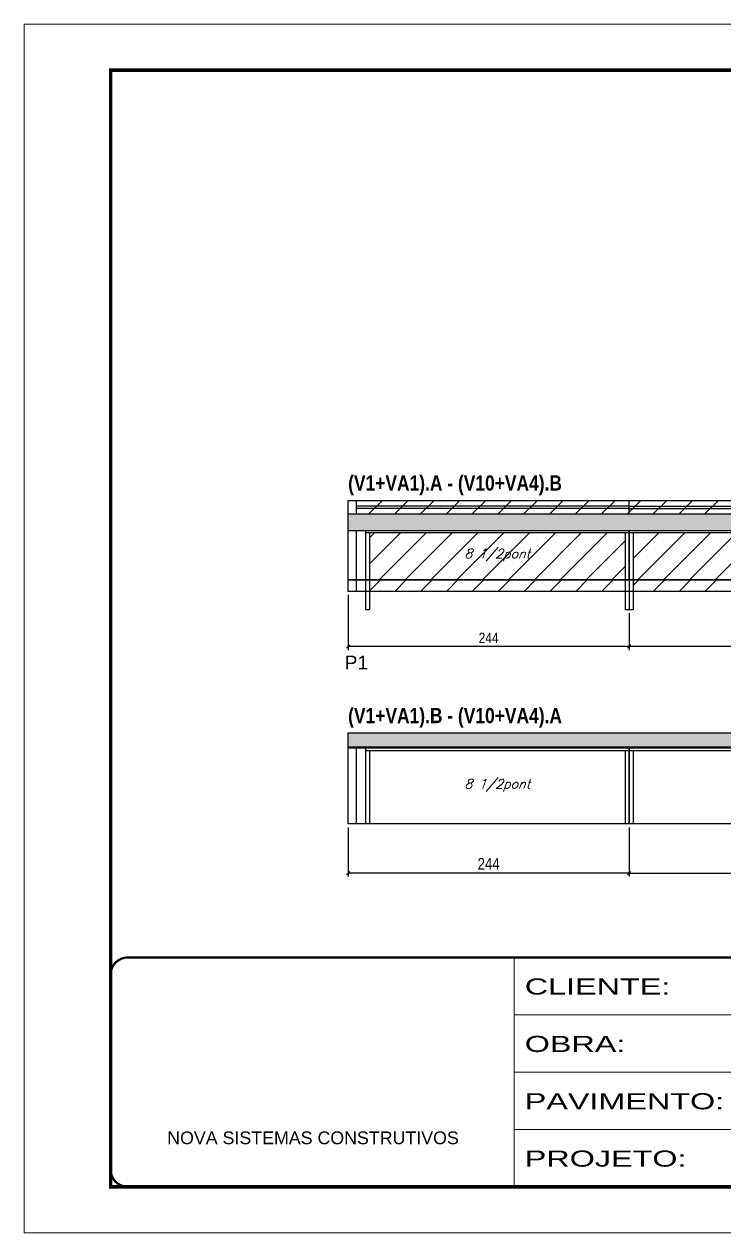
# Model space of a CAD drawing. Extents: x 3330 to 22105, y 1197 to 30204.
# Drawn here: x 14431 to 15039, y 19575 to 20625 of the extents above; entities that cross this region are included whole.
import ezdxf

# ---------------------------------------------------------------- set-up
doc = ezdxf.new("R2010")
doc.units = 0
doc.linetypes.add('CONTINUO', pattern=[0])
doc.linetypes.add('DASHED', pattern=[0.75, 0.5, -0.25])
for name, color, linetype in [('5', 5, 'Continuous'), ('COTA', 241, 'Continuous'), ('NOMENCLATURA', 7, 'Continuous'), ('Painéis', 200, 'Continuous'), ('SARR_2.2x7', 40, 'Continuous'), ('SARR_3.5x7', 81, 'Continuous'), ('SARR_EDITAR', 141, 'Continuous'), ('texto', 7, 'Continuous')]:
    doc.layers.add(name, color=color, linetype=linetype)
for name, color, linetype, lineweight in [('Folhas', 255, 'Continuous', 9), ('Hachura', 251, 'Continuous', 9), ('SARRAFO DE PRESSAO', 251, 'DASHED', 9)]:
    doc.layers.add(name, color=color, linetype=linetype, lineweight=lineweight)
doc.styles.add('ARIAL', font='arial.ttf')
doc.styles.add('COTA TECNICA', font='techl___.ttf', dxfattribs={"height": 10})
doc.styles.add('COTA TECNICA-50', font='techl___.ttf', dxfattribs={"height": 9})
doc.styles.add('Romans', font='romans.shx')
doc.styles.get("Standard").update_dxf_attribs({"font": 'arial.ttf'})
doc.styles.add('TECNICA', font='techb___.ttf', dxfattribs={"height": 10})
doc.styles.add('Tecnologia', font='')
doc.styles.get('Tecnologia').set_extended_font_data('Forgotten Futurist')
doc.dimstyles.new('COTA PAINEL-50', dxfattribs={"dimtxt": 9, "dimasz": 3, "dimexe": 3, "dimexo": 3, "dimgap": 3, "dimtad": 1, "dimdec": 1, "dimzin": 12, "dimdsep": 46, "dimtxsty": 'COTA TECNICA-50', "dimblk1": 'OBLIQUE', "dimblk2": 'OBLIQUE', "dimsah": 1, "dimcen": 0.9, "dimclrd": 4, "dimclre": 4, "dimclrt": 240, "dimadec": 1, "dimazin": 3, "dimtfac": 1, "dimtdec": 1, "dimtmove": 0, "dimatfit": 3, "dimfxl": 1, "dimtolj": 1, "dimtzin": 12, "dimarcsym": 0})
doc.dimstyles.new('PAINEL', dxfattribs={"dimtxt": 10, "dimasz": 3, "dimexe": 3, "dimexo": 3, "dimgap": 3, "dimtad": 1, "dimdec": 1, "dimzin": 12, "dimdsep": 46, "dimtxsty": 'COTA TECNICA', "dimblk1": 'OBLIQUE', "dimblk2": 'OBLIQUE', "dimsah": 1, "dimcen": 0.9, "dimclrd": 4, "dimclre": 4, "dimclrt": 240, "dimadec": 1, "dimazin": 3, "dimtfac": 1, "dimtdec": 1, "dimtmove": 0, "dimatfit": 3, "dimfxl": 1, "dimtolj": 1, "dimtzin": 12, "dimarcsym": 0})

# ---------------------------------------------------------------- blocks, each defined once
blk = doc.blocks.new('9999999999')
at = {"color": 30, "linetype": 'CONTINUO'}
for p, q in [((98564.6, 34230.2), (98564.6, 34429.4)), ((98564.6, 34379.6), (99584, 34379.6)), ((98564.6, 34329.8), (99488, 34329.8)), ((98564.6, 34280), (99488, 34280))]:
    blk.add_line(p, q, dxfattribs=at)
at = {"color": 30, "linetype": 'CONTINUO', "const_width": 2}
blk.add_lwpolyline([(99584, 34230.2), (99584, 34414.4, 0.414214), (99569, 34429.4), (98229, 34429.4, 0.414214), (98214, 34414.4), (98214, 34245.2, 0.414214), (98229, 34230.2), (99584, 34230.2)], format="xyb", dxfattribs=at)
at = {"layer": 'Folhas'}
blk.add_lwpolyline([(98139, 34190.2), (99624, 34190.2), (99624, 35240.2), (98139, 35240.2)], close=True, dxfattribs=at)
at = {"layer": 'Folhas', "color": 30, "const_width": 3}
blk.add_lwpolyline([(98214, 34230.2), (99584, 34230.2), (99584, 35200.2), (98214, 35200.2)], close=True, dxfattribs=at)
at = {"color": 7, "linetype": 'Continuous', "ltscale": 5, "style": 'ARIAL'}
blk.add_text('NOVA SISTEMAS CONSTRUTIVOS', height=11.059, dxfattribs=at).set_placement((98263.2, 34267.2))
at = {"layer": 'Folhas', "color": 7, "style": 'Tecnologia', "width": 1.5}
for s, p in [('CLIENTE:', (98573.7, 34397.2)), ('OBRA:', (98573.7, 34347.3)), ('PAVIMENTO:', (98573.7, 34297.5)), ('PROJETO:', (98573.7, 34247.7))]:
    blk.add_text(s, height=14, dxfattribs=at).set_placement(p)
blk = doc.blocks.new('_Oblique')
at = {"color": 0, "linetype": 'ByBlock', "lineweight": -2}
blk.add_line((-0.5, -0.5), (0.5, 0.5), dxfattribs=at)
blk = doc.blocks.new('*D2150')
at = {"layer": 'COTA', "color": 4, "linetype": 'ByBlock', "lineweight": -2, "transparency": 16777216}
for p, q in [((14712.4, 20128.8), (14712.4, 20080.8)), ((14956.4, 20112.8), (14956.4, 20080.8)), ((14956.4, 20083.8), (14712.4, 20083.8))]:
    blk.add_line(p, q, dxfattribs=at)
at = {"layer": 'Defpoints', "color": 0, "linetype": 'ByBlock', "transparency": 16777216}
for p in [(14712.4, 20131.8), (14956.4, 20115.8), (14712.4, 20083.8)]:
    blk.add_point(p, dxfattribs=at)
at = {"layer": 'COTA', "color": 4, "linetype": 'ByBlock', "lineweight": -2, "transparency": 16777216, "xscale": 3, "yscale": 3, "zscale": 3, "rotation": 180}
blk.add_blockref('_Oblique', (14712.4, 20083.8), dxfattribs=at)
at = {"layer": 'COTA', "color": 4, "linetype": 'ByBlock', "lineweight": -2, "transparency": 16777216, "xscale": 3, "yscale": 3, "zscale": 3}
blk.add_blockref('_Oblique', (14956.4, 20083.8), dxfattribs=at)
at = {"layer": 'COTA', "color": 240, "linetype": 'ByBlock', "transparency": 16777216, "insert": (14834.4, 20091.4), "char_height": 9, "attachment_point": 5, "style": 'COTA TECNICA-50'}
blk.add_mtext('\\A1;244', dxfattribs=at)
blk = doc.blocks.new('*D2151')
at = {"layer": 'COTA', "color": 4, "linetype": 'ByBlock', "lineweight": -2, "transparency": 16777216}
for p, q in [((15200.4, 20128.8), (15200.4, 20080.8)), ((14956.4, 20112.8), (14956.4, 20080.8)), ((15200.4, 20083.8), (14956.4, 20083.8))]:
    blk.add_line(p, q, dxfattribs=at)
at = {"layer": 'Defpoints', "color": 0, "linetype": 'ByBlock', "transparency": 16777216}
for p in [(15200.4, 20131.8), (14956.4, 20115.8), (14956.4, 20083.8)]:
    blk.add_point(p, dxfattribs=at)
at = {"layer": 'COTA', "color": 4, "linetype": 'ByBlock', "lineweight": -2, "transparency": 16777216, "xscale": 3, "yscale": 3, "zscale": 3, "rotation": 180}
blk.add_blockref('_Oblique', (14956.4, 20083.8), dxfattribs=at)
at = {"layer": 'COTA', "color": 4, "linetype": 'ByBlock', "lineweight": -2, "transparency": 16777216, "xscale": 3, "yscale": 3, "zscale": 3}
blk.add_blockref('_Oblique', (15200.4, 20083.8), dxfattribs=at)
at = {"layer": 'COTA', "color": 240, "linetype": 'ByBlock', "transparency": 16777216, "insert": (15078.4, 20091.9), "char_height": 10, "attachment_point": 5, "style": 'COTA TECNICA'}
blk.add_mtext('\\A1;244', dxfattribs=at)
blk = doc.blocks.new('*D2162')
at = {"layer": 'COTA', "color": 4, "linetype": 'ByBlock', "lineweight": -2, "transparency": 16777216}
for p, q in [((14712.4, 19926.7), (14712.4, 19884)), ((14956.4, 19926.7), (14956.4, 19884)), ((14956.4, 19887), (14712.4, 19887))]:
    blk.add_line(p, q, dxfattribs=at)
at = {"layer": 'Defpoints', "color": 0, "linetype": 'ByBlock', "transparency": 16777216}
for p in [(14712.4, 19929.7), (14956.4, 19929.7), (14712.4, 19887)]:
    blk.add_point(p, dxfattribs=at)
at = {"layer": 'COTA', "color": 4, "linetype": 'ByBlock', "lineweight": -2, "transparency": 16777216, "xscale": 3, "yscale": 3, "zscale": 3, "rotation": 180}
blk.add_blockref('_Oblique', (14712.4, 19887), dxfattribs=at)
at = {"layer": 'COTA', "color": 4, "linetype": 'ByBlock', "lineweight": -2, "transparency": 16777216, "xscale": 3, "yscale": 3, "zscale": 3}
blk.add_blockref('_Oblique', (14956.4, 19887), dxfattribs=at)
at = {"layer": 'COTA', "color": 240, "linetype": 'ByBlock', "transparency": 16777216, "insert": (14834.4, 19895.1), "char_height": 10, "attachment_point": 5, "style": 'COTA TECNICA'}
blk.add_mtext('\\A1;244', dxfattribs=at)
blk = doc.blocks.new('*D2163')
at = {"layer": 'COTA', "color": 4, "linetype": 'ByBlock', "lineweight": -2, "transparency": 16777216}
for p, q in [((14956.4, 19926.7), (14956.4, 19884)), ((15200.4, 19926.7), (15200.4, 19884)), ((14956.4, 19887), (15200.4, 19887))]:
    blk.add_line(p, q, dxfattribs=at)
at = {"layer": 'Defpoints', "color": 0, "linetype": 'ByBlock', "transparency": 16777216}
for p in [(14956.4, 19929.7), (15200.4, 19929.7), (15200.4, 19887)]:
    blk.add_point(p, dxfattribs=at)
at = {"layer": 'COTA', "color": 4, "linetype": 'ByBlock', "lineweight": -2, "transparency": 16777216, "xscale": 3, "yscale": 3, "zscale": 3, "rotation": 180}
blk.add_blockref('_Oblique', (14956.4, 19887), dxfattribs=at)
at = {"layer": 'COTA', "color": 4, "linetype": 'ByBlock', "lineweight": -2, "transparency": 16777216, "xscale": 3, "yscale": 3, "zscale": 3}
blk.add_blockref('_Oblique', (15200.4, 19887), dxfattribs=at)
at = {"layer": 'COTA', "color": 240, "linetype": 'ByBlock', "transparency": 16777216, "insert": (15078.4, 19895.1), "char_height": 10, "attachment_point": 5, "style": 'COTA TECNICA'}
blk.add_mtext('\\A1;244', dxfattribs=at)

msp = doc.modelspace()

# ---------------------------------------------------------------- hatches: boundary and pattern name
at = {"layer": 'COTA', "linetype": 'ByBlock'}
h = msp.add_hatch(dxfattribs=at)
h.set_pattern_fill('AR-CONC', color=256, scale=0.03)
h.set_pattern_definition([(50, (-116318.947, -8025.254), (5.46554007, -0.47817257), [0.5715, -6.2865]), (355, (-116318.947, -8025.254), (-1.05730264, 5.73170536), [0.4572, -5.02921753]), (100.4514447, (-116318.4915, -8025.2937), (4.40823741, 5.25353256), [0.48570026, -5.34270734]), (46.1842, (-116318.947, -8023.73), (8.13237123, -1.26126984), [0.85725, -9.42975]), (96.6355576, (-116318.269, -8023.835), (7.122124, 7.42278374), [0.7285507, -8.01406824]), (351.184151, (-116318.947, -8023.73), (7.122124, 7.42278374), [0.685799, -7.54379196]), (21, (-116318.185, -8024.111), (4.54843174, -3.06795595), [0.5715, -6.2865]), (326, (-116318.185, -8024.111), (1.85406085, 5.52563898), [0.4572, -5.0292]), (71.451445, (-116317.806, -8024.3665), (6.40249258, 2.45768307), [0.48570026, -5.34269813]), (37.5, (-116318.947, -8025.2538), (0.092658098, 2.536651166), [0, -4.96824, 0, -5.1054, 0, -5.04825]), (7.5, (-116318.947, -8025.2538), (2.004589875, 3.005417245), [0, -2.91084, 0, -4.85394, 0, -1.92405]), (327.5, (-116320.6463, -8025.2538), (4.067717855, -0.17186232), [0, -1.905, 0, -5.9436, 0, -7.8867]), (317.5, (-116321.4083, -8025.254), (4.44387544, 0.76279473), [0, -2.4765, 0, -3.94716, 0, -5.6007])])
h.paths.add_polyline_path([(15225.41, 20184.8), (15469.41, 20184.8), (15713.41, 20184.8), (15713.41, 20198.8), (15225.41, 20198.8), (15225.41, 20210.8), (15200.41, 20210.8), (15200.41, 20198.8), (14712.41, 20198.8), (14712.41, 20184.8), (14956.41, 20184.8), (15200.41, 20184.8), (15200.41, 20141.8), (15200.41, 20131.8), (15225.41, 20131.8), (15225.41, 20141.8)])
h = msp.add_hatch(dxfattribs=at)
h.set_pattern_fill('AR-CONC', color=256, scale=0.03)
h.set_pattern_definition([(50, (-114576.4415, -6575.6573), (5.46554007, -0.47817257), [0.5715, -6.2865]), (355, (-114576.4415, -6575.657), (-1.05730264, 5.73170536), [0.4572, -5.02921753]), (100.4514447, (-114575.986, -6575.697), (4.40823741, 5.25353256), [0.48570026, -5.34270734]), (46.1842, (-114576.4415, -6574.133), (8.13237123, -1.26126984), [0.85725, -9.42975]), (96.6355576, (-114575.764, -6574.238), (7.122124, 7.42278374), [0.7285507, -8.01406824]), (351.184151, (-114576.4415, -6574.133), (7.122124, 7.42278374), [0.685799, -7.54379196]), (21, (-114575.6795, -6574.5143), (4.54843174, -3.06795595), [0.5715, -6.2865]), (326, (-114575.6795, -6574.514), (1.85406085, 5.52563898), [0.4572, -5.0292]), (71.451445, (-114575.3004, -6574.77), (6.40249258, 2.45768307), [0.48570026, -5.34269813]), (37.5, (-114576.4415, -6575.6573), (0.092658098, 2.536651166), [0, -4.96824, 0, -5.1054, 0, -5.04825]), (7.5, (-114576.4415, -6575.6573), (2.004589875, 3.005417245), [0, -2.91084, 0, -4.85394, 0, -1.92405]), (327.5, (-114578.1407, -6575.6573), (4.067717855, -0.17186232), [0, -1.905, 0, -5.9436, 0, -7.8867]), (317.5, (-114578.9027, -6575.6573), (4.44387544, 0.76279473), [0, -2.4765, 0, -3.94716, 0, -5.6007])])
h.paths.add_polyline_path([(14712.41, 20008.75), (14712.41, 19996.75), (14956.41, 19996.75), (15444.41, 19996.75), (15444.41, 20008.75)])
at = {"layer": 'Hachura', "linetype": 'ByBlock'}
h = msp.add_hatch(dxfattribs=at)
h.set_pattern_fill('ANSI31', color=256, scale=5)
h.set_pattern_definition([(45, (-114576.441, -6575.657), (-11.2253202, 11.2253202), [])])
h.paths.add_polyline_path([(14719.41, 20210.8), (14719.41, 20198.8), (14956.41, 20198.8), (14956.41, 20210.8)])
h.paths.add_polyline_path([(14956.41, 20210.8), (14956.41, 20198.8), (15193.41, 20198.8), (15193.41, 20210.8)])
h.paths.add_polyline_path([(15469.41, 20198.8), (15469.41, 20210.8), (15232.41, 20210.8), (15232.41, 20198.8)])
h.paths.add_polyline_path([(15469.41, 20210.8), (15469.41, 20198.8), (15706.41, 20198.8), (15706.41, 20210.8)])
h.paths.add_polyline_path([(15694.91, 20131.8), (15694.91, 20141.8), (15472.91, 20141.8), (15472.91, 20131.8)])
h.paths.add_polyline_path([(15243.91, 20141.8), (15243.91, 20131.8), (15465.91, 20131.8), (15465.91, 20141.8)])
h.paths.add_polyline_path([(15181.91, 20131.8), (15181.91, 20141.8), (14959.91, 20141.8), (14959.91, 20131.8)])
h.paths.add_polyline_path([(14952.91, 20131.8), (14952.91, 20141.8), (14730.91, 20141.8), (14730.91, 20131.8)])
h = msp.add_hatch(dxfattribs=at)
h.set_pattern_fill('ANSI31', color=256, scale=5)
h.set_pattern_definition([(45, (-116318.947, -8025.254), (-11.2253202, 11.2253202), [])])
h.paths.add_polyline_path([(14952.91, 20141.8), (14952.91, 20182.6), (14730.91, 20182.6), (14730.91, 20141.8)])
h.paths.add_polyline_path([(15181.91, 20141.8), (15181.91, 20182.6), (14959.91, 20182.6), (14959.91, 20141.8)])
h.paths.add_polyline_path([(15243.91, 20182.6), (15243.91, 20141.8), (15465.91, 20141.8), (15465.91, 20182.6)])
h.paths.add_polyline_path([(15472.91, 20182.6), (15472.91, 20141.8), (15694.91, 20141.8), (15694.91, 20182.6)])

# ---------------------------------------------------------------- linework, layer by layer
at = {"layer": 'COTA', "linetype": 'ByBlock'}
for p, q in [((14712.41, 20184.8), (14712.41, 20198.8)), ((14956.41, 20131.8), (14956.41, 20115.8)), ((14730.91, 20115.8), (14727.41, 20115.8)), ((14959.91, 20115.8), (14952.91, 20115.8)), ((14712.41, 19996.75), (14712.41, 20008.75)), ((14712.41, 20008.75), (15444.41, 20008.75)), ((15444.41, 19995.55), (14712.41, 19995.55))]:
    msp.add_line(p, q, dxfattribs=at)
at = {"layer": 'Painéis', "linetype": 'Continuous'}
for p, q in [((14956.41, 20198.8), (14956.41, 20210.8)), ((14956.41, 20141.8), (14956.41, 20184.8)), ((14956.41, 20141.8), (14956.41, 20131.8))]:
    msp.add_line(p, q, dxfattribs=at)
for points in [[(14712.41, 20210.8), (15200.41, 20210.8), (15200.41, 20198.8), (14712.41, 20198.8)], [(14712.41, 20184.8), (14956.41, 20184.8), (14956.41, 20141.8), (14712.41, 20141.8)], [(14956.41, 20184.8), (15200.41, 20184.8), (15200.41, 20141.8), (14956.41, 20141.8)], [(14712.41, 20141.8), (15200.41, 20141.8), (15200.41, 20131.8), (14712.41, 20131.8)], [(14712.41, 19996.75), (14956.41, 19996.75), (14956.41, 19929.75), (14712.41, 19929.75)], [(14956.41, 19996.75), (15444.41, 19996.75), (15444.41, 19929.75), (14956.41, 19929.75)]]:
    msp.add_lwpolyline(points, close=True, dxfattribs=at)
at = {"layer": 'SARR_2.2x7', "linetype": 'Continuous'}
for p, q in [((14719.41, 20210.8), (14719.41, 20198.8)), ((14719.41, 20184.8), (14719.41, 20141.8)), ((14956.41, 20182.6), (14727.41, 20182.6)), ((15185.41, 20182.6), (14956.41, 20182.6)), ((14719.41, 20141.8), (14719.41, 20131.8)), ((14719.41, 19995.55), (14719.41, 19929.75)), ((14956.41, 19993.35), (14727.41, 19993.35)), ((15200.41, 19993.35), (14956.41, 19993.35))]:
    msp.add_line(p, q, dxfattribs=at)
at = {"layer": 'SARR_3.5x7'}
for p, q in [((14727.41, 20184.8), (14727.41, 20115.8)), ((14730.91, 20182.6), (14730.91, 20115.8)), ((14952.91, 20182.6), (14952.91, 20115.8)), ((14959.91, 20182.6), (14959.91, 20115.8)), ((14727.41, 19995.55), (14727.41, 19929.75)), ((14730.91, 19993.35), (14730.91, 19929.75)), ((14952.91, 19993.35), (14952.91, 19929.75)), ((14959.91, 19993.35), (14959.91, 19929.75))]:
    msp.add_line(p, q, dxfattribs=at)
at = {"layer": 'SARR_EDITAR', "linetype": 'Continuous'}
for p, q in [((14956.41, 20205.8), (14719.41, 20205.8)), ((14956.41, 20203.8), (14719.41, 20203.8)), ((14956.41, 20205.8), (15193.41, 20205.8)), ((14956.41, 20203.8), (15193.41, 20203.8))]:
    msp.add_line(p, q, dxfattribs=at)

# ---------------------------------------------------------------- block references
at = {"layer": 'SARRAFO DE PRESSAO', "color": 6, "linetype": 'ByBlock'}
msp.add_blockref('9999999999', (-83707.92, -14615.68), dxfattribs=at)

# ---------------------------------------------------------------- texts
at = {"layer": '5', "linetype": 'Continuous'}
msp.add_text('P1', height=12, rotation=359.99996, dxfattribs=at).set_placement((14709.31, 20063.94))
at = {"layer": 'NOMENCLATURA', "style": 'TECNICA'}
for s, p in [('(V1+VA1).A - (V10+VA4).B', (14712.41, 20219.32)), ('(V1+VA1).B - (V10+VA4).A', (14712.41, 20017.27))]:
    msp.add_text(s, height=13.2, dxfattribs=at).set_placement(p)
at = {"layer": 'texto', "color": 2, "char_height": 8, "attachment_point": 5, "style": 'Romans'}
for insert in [(14841.91, 20163.3), (14841.91, 19963.25)]:
    msp.add_mtext('{\\Q19;\\C256;8 1/2pont}', dxfattribs=dict(at, insert=insert))

# ---------------------------------------------------------------- dimensions: what is measured, and where the dimension line sits
at = {"layer": 'COTA', "linetype": 'ByBlock'}
dim = msp.add_linear_dim(base=(14712.41, 20083.84), p1=(14956.41, 20115.8), p2=(14712.41, 20131.8), angle=180, dimstyle='COTA PAINEL-50', override={"dimarcsym": 1}, dxfattribs=at)
dim.commit()
dim.dimension.update_dxf_attribs({"geometry": '*D2150', "text_midpoint": (14834.41, 20091.4)})
for base, p1, p2, picture, middle in [((14956.41, 20083.84), (15200.41, 20131.8), (14956.41, 20115.8), '*D2151', (15078.41, 20091.91)), ((14712.41, 19886.99), (14956.41, 19929.75), (14712.41, 19929.75), '*D2162', (14834.41, 19895.06)), ((15200.41, 19886.99), (14956.41, 19929.75), (15200.41, 19929.75), '*D2163', (15078.41, 19895.06))]:
    dim = msp.add_linear_dim(base=base, p1=p1, p2=p2, dimstyle='PAINEL', dxfattribs=at)
    dim.commit()
    dim.dimension.update_dxf_attribs({"geometry": picture, "text_midpoint": middle})

doc.saveas('drawing.dxf')
